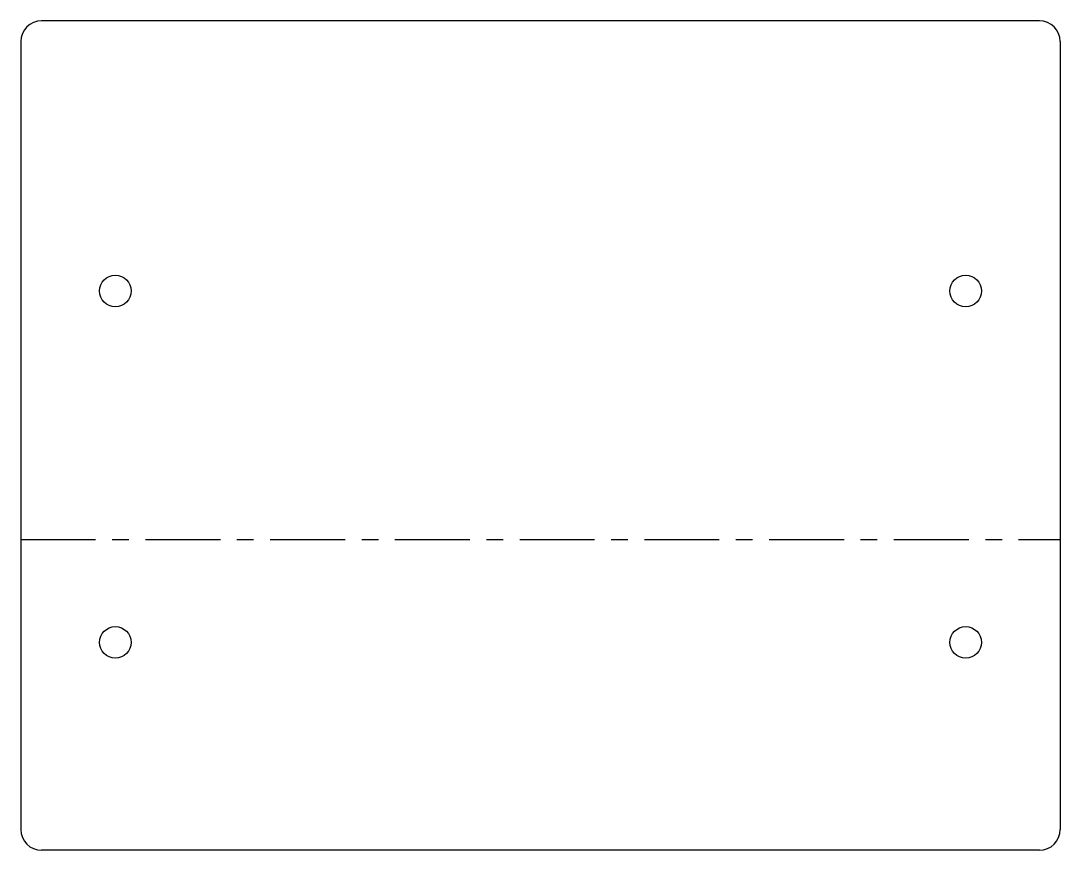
# Model space of a CAD drawing. Extents: x -3.12 to 3.12, y -4.86 to 0.13.
import ezdxf

# ---------------------------------------------------------------- set-up
doc = ezdxf.new("R2010")
doc.units = 0
doc.header["$MEASUREMENT"] = 0
doc.linetypes.add('CENTER', pattern=[0.72, 0.45, -0.09, 0.09, -0.09])
doc.layers.add('SHEETMETAL_BEND_LINES_DOWN', color=7, linetype='CENTER')
doc.layers.add('SHEETMETAL_CUT_LINES', color=7, linetype='CONTINUOUS')

msp = doc.modelspace()

# ---------------------------------------------------------------- linework, layer by layer
at = {"layer": 'SHEETMETAL_BEND_LINES_DOWN'}
msp.add_line((-3.125, -2.9941), (3.125, -2.9941), dxfattribs=at)
at = {"layer": 'SHEETMETAL_CUT_LINES'}
for p, q in [((3, 0.125), (-3, 0.125)), ((-3.125, 0), (-3.125, -4.7382)), ((3.125, 0), (3.125, -4.7382)), ((3, -4.8632), (-3, -4.8632))]:
    msp.add_line(p, q, dxfattribs=at)
for centre in [(-2.5565, -1.5), (-2.5565, -1.5), (2.5565, -1.5), (2.5565, -1.5), (-2.5565, -3.6132), (-2.5565, -3.6132), (2.5565, -3.6132), (2.5565, -3.6132)]:
    msp.add_circle(centre, 0.0945, dxfattribs=at)
for centre, start, end in [((-3, 0), 90, 180), ((3, 0), 0, 90), ((-3, -4.7382), 180, 270), ((3, -4.7382), 270, 0)]:
    msp.add_arc(centre, 0.125, start, end, dxfattribs=at)

doc.saveas('drawing.dxf')
